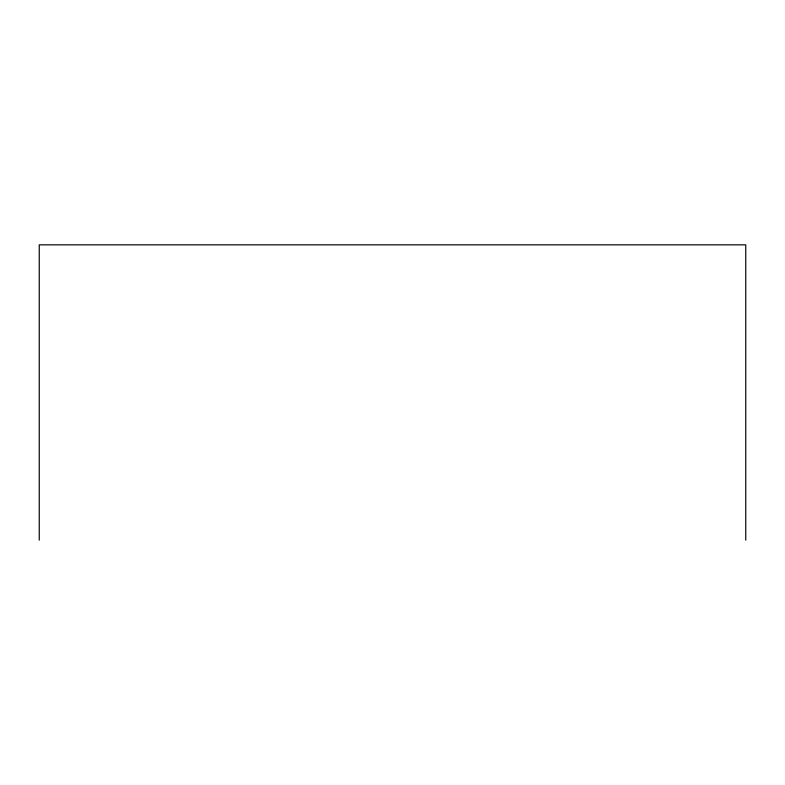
<?xml version="1.0" encoding="UTF-8"?>
<svg xmlns="http://www.w3.org/2000/svg" width="785" height="785" viewBox="0 0 785 785"><rect width="100%" height="100%" fill="white"/><g stroke="black" fill="none" stroke-linecap="round" stroke-linejoin="round"><path stroke-width="1.18" d="M745.75 540.159L745.75 244.841L39.25 244.841L39.25 540.159"/></g></svg>
